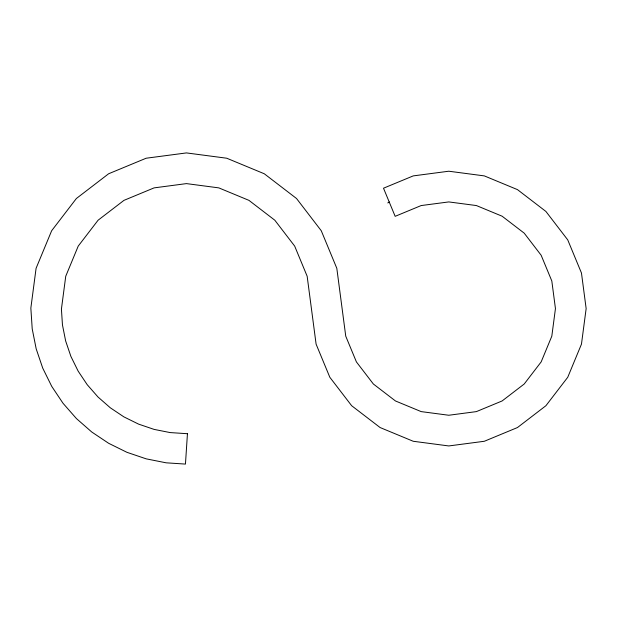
<?xml version="1.0" encoding="UTF-8"?>
<svg xmlns="http://www.w3.org/2000/svg" width="617" height="617" viewBox="0 0 617 617"><rect width="100%" height="100%" fill="white"/><g stroke="black" fill="none" stroke-linecap="round" stroke-linejoin="round"><path stroke-width="0.93" d="M387.777 202.916A122.012 122.012 0 0 1 389.396 201.998M187.445 433.712L185.455 464.084L166.143 462.819L146.19 458.847L126.917 452.307L108.669 443.307L91.748 432L76.446 418.588L63.034 403.287L51.728 386.365L42.727 368.118L36.187 348.844L32.215 328.884L30.85 308.084L36.087 268.295L51.643 230.75L76.377 198.504L108.615 173.77L146.16 158.222L186.45 152.916L226.74 158.222L264.284 173.77L296.522 198.504L321.264 230.75L336.813 268.295L345.751 336.188L356.41 361.917L373.362 384.005L395.451 400.957L421.18 411.608L448.783 415.249L476.393 411.608L502.115 400.957L524.211 384.005L541.155 361.917L551.814 336.188L555.447 308.585L551.814 280.974L541.155 255.253L524.211 233.157L502.115 216.205L476.393 205.554L448.783 201.921L421.18 205.554L395.158 216.328L383.504 188.208L413.228 175.899L448.783 171.218L484.337 175.899L517.47 189.62L545.914 211.454L567.748 239.897L581.469 273.03L586.15 308.585L581.469 344.132L567.748 377.265L545.914 405.716L517.47 427.542L484.337 441.271L448.783 445.944L413.228 441.271L380.103 427.542L351.651 405.716L329.825 377.265L316.097 344.132L307.158 276.239L294.679 246.098L274.82 220.215L248.936 200.355L218.796 187.876L186.45 183.611L154.111 187.876L123.971 200.355L98.088 220.215L78.228 246.098L65.741 276.239L61.422 309.086L62.456 324.904L65.649 340.954L70.909 356.441L78.143 371.118L87.228 384.715L98.018 397.016L110.32 407.806L123.917 416.891L138.594 424.126L154.08 429.386L170.13 432.579L187.445 433.712"/></g></svg>
